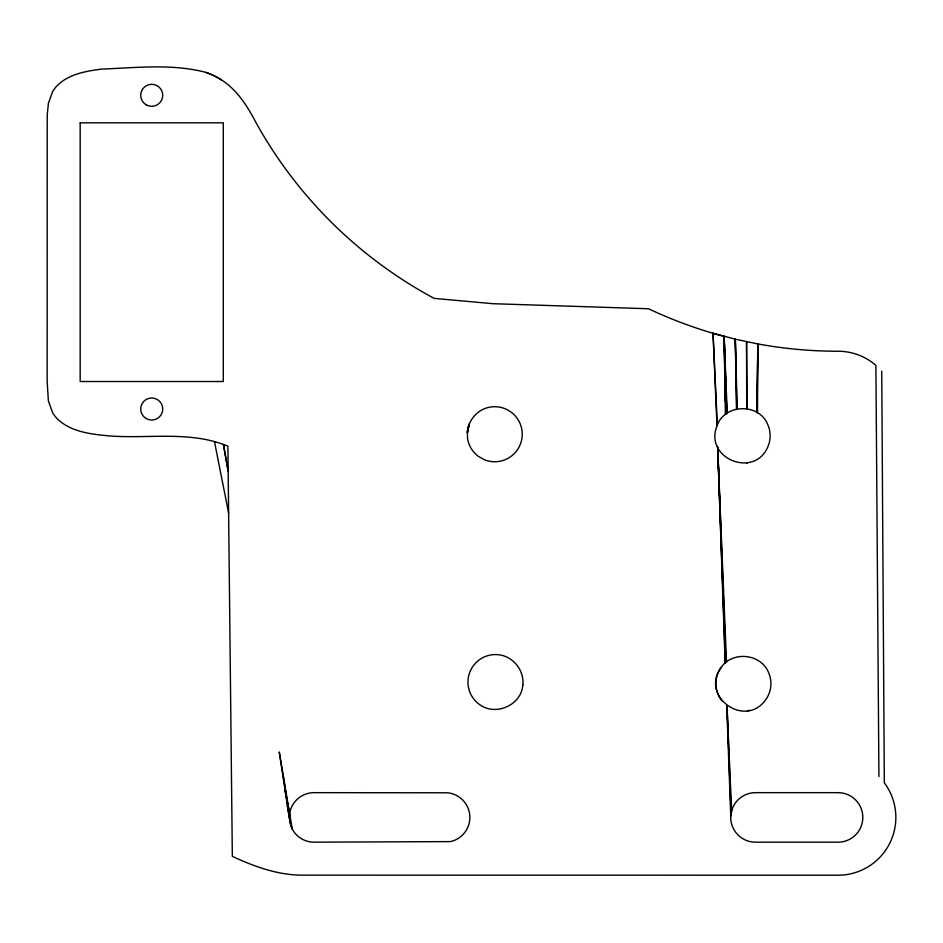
<?xml version="1.0" encoding="UTF-8"?>
<svg xmlns="http://www.w3.org/2000/svg" width="943" height="943" viewBox="0 0 943 943"><rect width="100%" height="100%" fill="white"/><g stroke="black" fill="none" stroke-linecap="round" stroke-linejoin="round"><path stroke-width="1.41" d="M757.488 412.81L757.854 343.936L735.304 339.185L713.038 333.28L716.986 425.823C703.714 459.005 755.697 479.185 768.286 445.744A27.524 27.524 0 0 0 767.814 424.692C759.186 402.791 724.625 403.569 716.986 425.823M757.088 412.586L757.854 343.936A444.118 444.118 0 0 0 838.056 351.244A57.794 57.794 0 0 1 875.906 365.354L878.923 776.56M756.687 412.374L757.854 343.936M292.212 829.027L289.642 813.408A24.766 24.766 0 0 1 314.09 792.65L447.76 792.792A24.766 24.766 0 0 1 450.4 841.604L314.09 842.182A24.766 24.766 0 0 1 292.212 829.027L289.642 821.424L289.642 813.408L285.092 790.505M731.061 813.408L727.018 705.729L731.638 810.791L730.766 816.084L726.711 705.435M469.06 424.267L467.398 432.955L469.131 424.15L467.363 431.246L467.528 438.436A27.524 27.524 0 0 0 478.455 456.436L484.761 459.889A27.524 27.524 0 0 0 522.233 433.615A27.524 27.524 0 0 0 483.618 409.05C474.824 413.105 468.577 421.639 467.363 431.246M721.195 667.385C699.789 695.993 744.781 728.939 765.598 699.906A27.524 27.524 0 0 0 768.58 672.548C760.942 653.688 732.723 650.611 721.195 667.385A27.524 27.524 0 0 0 721.937 700.885M725.367 414.366L724.13 336.38A444.118 444.118 0 0 1 648.478 308.75L492.824 303.693L434.169 298.377A444.118 444.118 0 0 1 256.107 122.826C247.137 105.522 236.056 88.076 218.635 78.21A70.843 70.843 0 0 0 205.963 72.399C172.192 63.476 136.381 67.766 101.809 69.075C85.884 71.138 68.144 74.096 56.568 86.261A31.484 31.484 0 0 0 52.513 91.848L48.376 103.471L47.233 114.857L47.15 381.514L48.376 400.869L52.513 412.492A31.496 31.496 0 0 0 56.568 418.079C70.206 432.071 91.235 434.228 109.706 435.949C149.053 438.884 190.392 430.515 227.9 446.192L232.332 856.35C255.011 866.935 279.305 875.658 304.695 875.151L838.056 875.21A57.794 57.794 0 0 0 884.322 782.784L881.74 371.188M746.832 462.989L747.516 462.789M747.398 710.845L749.508 710.279M717.281 446.287L717.458 446.899M214.485 441.63L228.619 513.039M289.36 818.76L279.269 751.972L289.348 811.982L289.36 816.084L287.391 805.735L289.454 815.141M228.171 471.182L223.444 444.53L227.676 468.53M289.36 816.85L291.081 826.587M282.912 773.684L289.36 816.084M713.038 333.28L717.328 425.187M726.523 413.647L724.13 336.38L727.242 413.211M726.499 661.986L717.706 447.3L725.155 663.235M725.862 662.505L717.706 447.3L725.415 662.976M724.13 336.38L726.864 413.447M736.448 409.168L735.304 339.185L737.19 408.956M724.483 349.535L724.802 361.228M725.108 372.921L726.216 413.836M735.304 339.185L736.813 409.062M724.342 349.617L724.53 361.393M724.719 373.169L725.155 401.129M747.092 408.791L746.55 341.708L746.703 408.696M205.963 72.399A71.008 71.008 0 0 1 221.617 80.061M80.179 122.826L80.179 381.514L223.279 381.514L223.279 122.826L80.179 122.826M522.835 685.066C521.279 705.47 495.216 716.609 479.221 704.291A27.524 27.524 0 0 1 498.458 654.725C513.11 656.234 524.52 670.438 522.835 685.066M838.056 792.65L755.496 792.65A24.766 24.766 0 0 0 730.731 817.416A24.766 24.766 0 0 0 755.496 842.182L838.056 842.182A24.766 24.766 0 0 0 862.821 817.416A24.766 24.766 0 0 0 838.056 792.65M146.224 104.838A11.01 11.01 0 0 0 162.726 95.314A11.01 11.01 0 0 0 146.224 85.778A11.01 11.01 0 0 0 146.224 104.838M144.727 417.525A11.01 11.01 0 0 0 162.585 410.842A11.01 11.01 0 0 0 147.862 398.724A11.01 11.01 0 0 0 144.727 417.525"/></g></svg>
